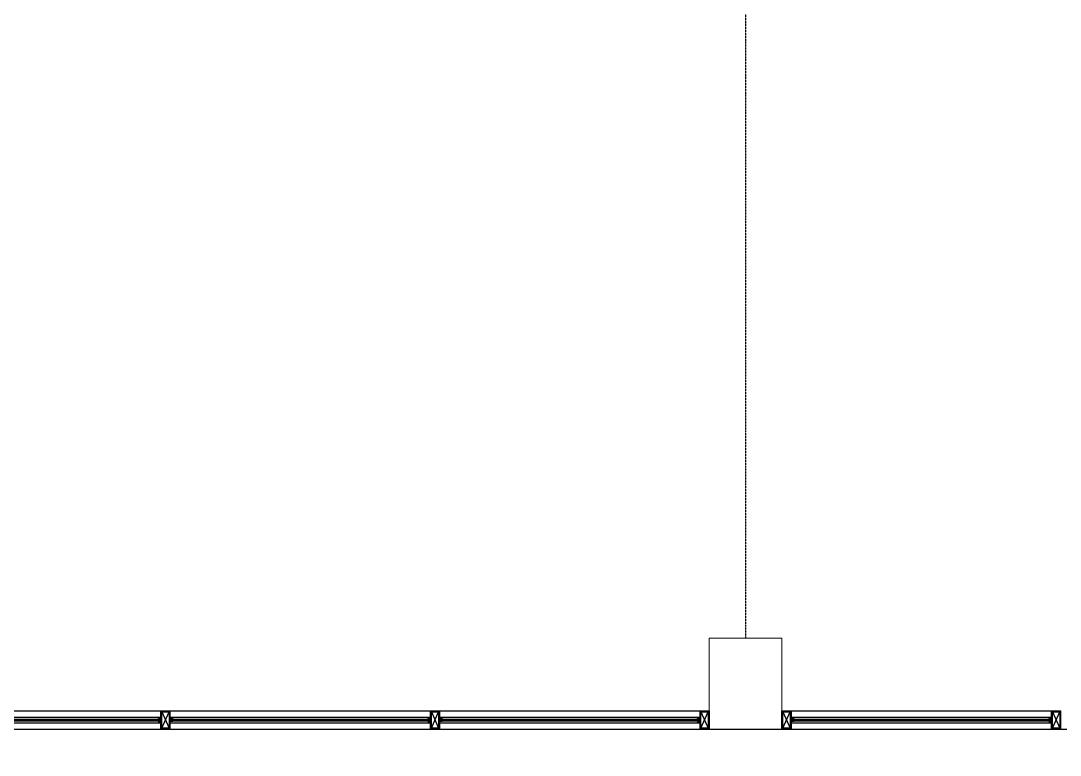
# Model space of a CAD drawing. Header units: millimetres. Extents: x 2698011 to 2856548, y 1019778 to 1210064.
# Drawn here: x 2782281 to 2787992, y 1117400 to 1121438 of the extents above; entities that cross this region are included whole.
import ezdxf

# ---------------------------------------------------------------- set-up
doc = ezdxf.new("R2010")
doc.units = ezdxf.units.MM
doc.set_wipeout_variables(frame=1)
for name, pattern in [('CONTINUA', [0]), ('DASHED', [19.05, 12.7, -6.35]), ('HIDDEN', [0.375, 0.25, -0.125])]:
    doc.linetypes.add(name, pattern=pattern)
for name, color, linetype in [('ABERTURA', 9, 'CONTINUA'), ('piso', 9, 'Continuous'), ('PROYECCIONES', 9, 'DASHED')]:
    doc.layers.add(name, color=color, linetype=linetype)
doc.layers.add('PILAR_REF', color=9, linetype='Continuous', lineweight=0)

msp = doc.modelspace()

# ---------------------------------------------------------------- linework, layer by layer
at = {"layer": 'ABERTURA', "linetype": 'ByBlock'}
for p, q in [((2781619.083, 1117643.76), (2783050.416, 1117643.759)), ((2781619.083, 1117608.76), (2783050.416, 1117608.759)), ((2781621.583, 1117593.76), (2783047.916, 1117593.759)), ((2781634.083, 1117598.76), (2783047.916, 1117598.759)), ((2783100.416, 1117643.76), (2784531.749, 1117643.759)), ((2783100.416, 1117608.76), (2784531.749, 1117608.759)), ((2783102.916, 1117593.76), (2784529.249, 1117593.759)), ((2783115.416, 1117598.76), (2784529.249, 1117598.759)), ((2784581.749, 1117643.76), (2786013.082, 1117643.759)), ((2784581.749, 1117608.76), (2786013.082, 1117608.759)), ((2784584.249, 1117593.76), (2786010.582, 1117593.759)), ((2784596.749, 1117598.76), (2786010.582, 1117598.759)), ((2786513.084, 1117643.759), (2787944.417, 1117643.759)), ((2786513.084, 1117608.759), (2787944.417, 1117608.759)), ((2786515.584, 1117593.759), (2787941.917, 1117593.759)), ((2786528.084, 1117598.759), (2787941.917, 1117598.759)), ((2781619.083, 1117578.76), (2783050.416, 1117578.759)), ((2781619.083, 1117543.76), (2783050.416, 1117543.759)), ((2781634.083, 1117588.76), (2783047.916, 1117588.759)), ((2783100.416, 1117578.76), (2784531.749, 1117578.759)), ((2783100.416, 1117543.76), (2784531.749, 1117543.759)), ((2783115.416, 1117588.76), (2784529.249, 1117588.759)), ((2784581.749, 1117578.76), (2786013.082, 1117578.759)), ((2784581.749, 1117543.76), (2786013.082, 1117543.759)), ((2784596.749, 1117588.76), (2786010.582, 1117588.759)), ((2786513.084, 1117578.759), (2787944.417, 1117578.759)), ((2786513.084, 1117543.759), (2787944.417, 1117543.759)), ((2786528.084, 1117588.759), (2787941.917, 1117588.759))]:
    msp.add_line(p, q, dxfattribs=at)
for points in [[(2783035.416, 1117601.259), (2783035.416, 1117598.759), (2783047.916, 1117598.759), (2783047.916, 1117588.759), (2783035.416, 1117588.759), (2783035.416, 1117586.259), (2783050.416, 1117586.259), (2783050.416, 1117601.259), (2783035.416, 1117601.259)], [(2783055.416, 1117638.759), (2783095.416, 1117548.759)], [(2783055.416, 1117548.759), (2783095.416, 1117638.759)], [(2783115.416, 1117601.259), (2783115.416, 1117598.759), (2783102.916, 1117598.759), (2783102.916, 1117588.759), (2783115.416, 1117588.759), (2783115.416, 1117586.259), (2783100.416, 1117586.259), (2783100.416, 1117601.259), (2783115.416, 1117601.259)], [(2784516.749, 1117601.259), (2784516.749, 1117598.759), (2784529.249, 1117598.759), (2784529.249, 1117588.759), (2784516.749, 1117588.759), (2784516.749, 1117586.259), (2784531.749, 1117586.259), (2784531.749, 1117601.259), (2784516.749, 1117601.259)], [(2784536.749, 1117638.759), (2784576.749, 1117548.759)], [(2784536.749, 1117548.759), (2784576.749, 1117638.759)], [(2784596.749, 1117601.259), (2784596.749, 1117598.759), (2784584.249, 1117598.759), (2784584.249, 1117588.759), (2784596.749, 1117588.759), (2784596.749, 1117586.259), (2784581.749, 1117586.259), (2784581.749, 1117601.259), (2784596.749, 1117601.259)], [(2785998.082, 1117601.259), (2785998.082, 1117598.759), (2786010.582, 1117598.759), (2786010.582, 1117588.759), (2785998.082, 1117588.759), (2785998.082, 1117586.259), (2786013.082, 1117586.259), (2786013.082, 1117601.259), (2785998.082, 1117601.259)], [(2786018.082, 1117638.759), (2786058.082, 1117548.759)], [(2786018.082, 1117548.759), (2786058.082, 1117638.759)], [(2786468.084, 1117638.759), (2786508.084, 1117548.759)], [(2786468.084, 1117548.759), (2786508.084, 1117638.759)], [(2786528.084, 1117601.259), (2786528.084, 1117598.759), (2786515.584, 1117598.759), (2786515.584, 1117588.759), (2786528.084, 1117588.759), (2786528.084, 1117586.259), (2786513.084, 1117586.259), (2786513.084, 1117601.259), (2786528.084, 1117601.259)], [(2787929.417, 1117601.259), (2787929.417, 1117598.759), (2787941.917, 1117598.759), (2787941.917, 1117588.759), (2787929.417, 1117588.759), (2787929.417, 1117586.259), (2787944.417, 1117586.259), (2787944.417, 1117601.259), (2787929.417, 1117601.259)], [(2787949.417, 1117638.759), (2787989.417, 1117548.759)], [(2787949.417, 1117548.759), (2787989.417, 1117638.759)]]:
    msp.add_lwpolyline(points, dxfattribs=at)
for points in [[(2783100.416, 1117643.759), (2783100.416, 1117543.759), (2783050.416, 1117543.759), (2783050.416, 1117643.759)], [(2783095.416, 1117638.759), (2783095.416, 1117548.759), (2783055.416, 1117548.759), (2783055.416, 1117638.759)], [(2784581.749, 1117643.759), (2784581.749, 1117543.759), (2784531.749, 1117543.759), (2784531.749, 1117643.759)], [(2784576.749, 1117638.759), (2784576.749, 1117548.759), (2784536.749, 1117548.759), (2784536.749, 1117638.759)], [(2786063.082, 1117643.759), (2786063.082, 1117543.759), (2786013.082, 1117543.759), (2786013.082, 1117643.759)], [(2786058.082, 1117638.759), (2786058.082, 1117548.759), (2786018.082, 1117548.759), (2786018.082, 1117638.759)], [(2786513.084, 1117643.759), (2786513.084, 1117543.759), (2786463.084, 1117543.759), (2786463.084, 1117643.759)], [(2786508.084, 1117638.759), (2786508.084, 1117548.759), (2786468.084, 1117548.759), (2786468.084, 1117638.759)], [(2787994.417, 1117643.759), (2787994.417, 1117543.759), (2787944.417, 1117543.759), (2787944.417, 1117643.759)], [(2787989.417, 1117638.759), (2787989.417, 1117548.759), (2787949.417, 1117548.759), (2787949.417, 1117638.759)]]:
    msp.add_lwpolyline(points, close=True, dxfattribs=at)
at = {"layer": 'PILAR_REF'}
msp.add_lwpolyline([(2786063.082, 1118043.759), (2786463.084, 1118043.759), (2786463.084, 1117543.759), (2786063.082, 1117543.759)], close=True, dxfattribs=at)
at = {"layer": 'piso'}
msp.add_lwpolyline([(2811341.508, 1157580.661), (2811341.507, 1142560.656), (2816324.536, 1142560.668), (2816316.113, 1120569.088), (2811333.058, 1120569.09), (2811333.095, 1116243.759), (2761193.082, 1116243.759), (2761193.082, 1154500.718), (2762493.082, 1154500.718), (2762493.082, 1117543.759), (2810033.084, 1117543.759), (2810033.084, 1121869.09), (2815516.109, 1121869.088), (2815516.046, 1140485.077), (2810053.007, 1140485.065), (2810053.084, 1157580.661), (2811341.508, 1157580.661)], dxfattribs=at)
at = {"layer": 'PROYECCIONES', "linetype": 'HIDDEN'}
msp.add_line((2786263.084, 1157710.661), (2786263.084, 1118043.759), dxfattribs=at)

# ---------------------------------------------------------------- next in the draw order: wipeouts: each hides what was drawn before it
at = {"linetype": 'HIDDEN'}
msp.add_wipeout([(2762493.082, 1121060.666), (2762493.081, 1121160.661), (2760149.76, 1121160.661), (2760149.766, 1115242.824), (2812376.776, 1115242.824), (2812376.776, 1121160.661), (2812276.383, 1121160.661), (2812276.383, 1115342.824), (2760249.782, 1115342.701), (2760249.776, 1121060.661)], dxfattribs=at).dxf.layer = 'PROYECCIONES'

doc.saveas('drawing.dxf')
